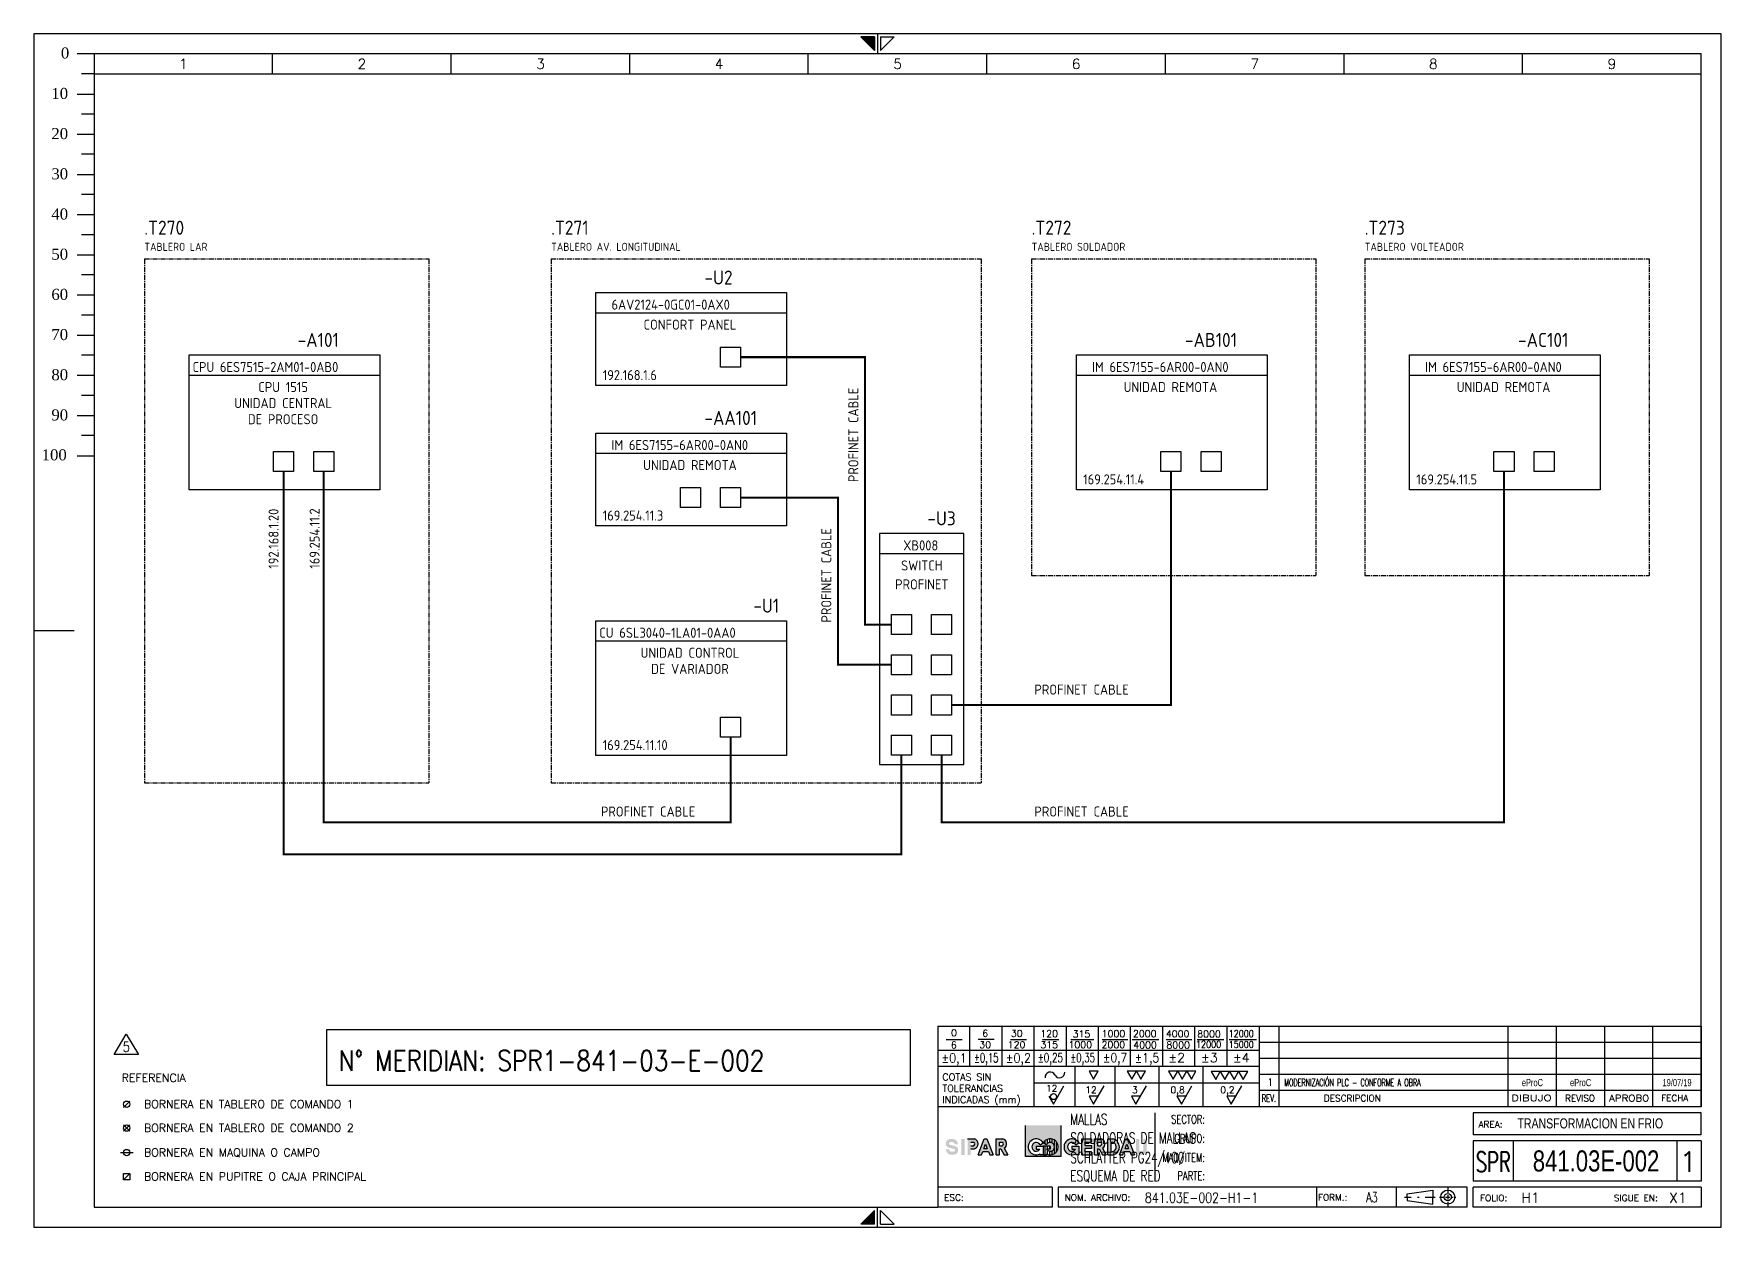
# Model space of a CAD drawing. Header units: millimetres. Extents: x 0 to 420, y 0 to 297.
import ezdxf
from ezdxf.enums import TextEntityAlignment as Align

# ---------------------------------------------------------------- set-up
doc = ezdxf.new("R2010")
doc.units = ezdxf.units.MM
doc.linetypes.add('CENTER', pattern=[2, 1.25, -0.25, 0.25, -0.25])
doc.linetypes.add('HIDDEN', pattern=[4.5, 3, -1.5])
for name, color, linetype in [('COMPONENTES', 4, 'Continuous'), ('Dib', 7, 'Continuous'), ('LINE-CONEX', 3, 'Continuous'), ('MARGENES', 6, 'Continuous'), ('REC', 6, 'Continuous'), ('RECUADRO', 5, 'HIDDEN'), ('TEX', 150, 'Continuous'), ('TEXTO', 7, 'Continuous'), ('Textos', 150, 'Continuous'), ('TITULO', 6, 'Continuous')]:
    doc.layers.add(name, color=color, linetype=linetype)
doc.styles.add('ARIAL', font='arial.ttf', dxfattribs={"height": 2})
doc.styles.add('DUTCH801', font='dutcheb.ttf', dxfattribs={"width": 1.75, "height": 2.75})
doc.styles.add('ISO', font='ISO')
doc.styles.add('LCOTAS', font='ROMANS')
doc.styles.add('LETRA2', font='swissk.ttf', dxfattribs={"height": 2})
doc.styles.add('LETRA25', font='romans', dxfattribs={"height": 2.5})
doc.styles.add('LETRA4', font='ROMANS', dxfattribs={"height": 4})
doc.styles.add('LETRA5', font='ROMANS', dxfattribs={"height": 5})
doc.styles.add('ROMANS', font='romans.shx', dxfattribs={"width": 0.85})
doc.styles.get("Standard").update_dxf_attribs({"font": 'arial.ttf'})
doc.styles.add('TEXTOS', font='SIMPLEX.shx', dxfattribs={"width": 0.8, "height": 0.2})

# ---------------------------------------------------------------- blocks, each defined once
blk = doc.blocks.new('A3')
at = {"layer": 'TEX'}
h = blk.add_hatch(color=256, dxfattribs=at)
h.paths.add_polyline_path([(255.67, 25.35), (246.84, 25.35), (246.84, 17.57), (255.67, 17.57)])
h.paths.add_polyline_path([(252.04, 18.24), (252.04, 18.01), (251.24, 18.01), (250.44, 18.01), (250.44, 18.24, -2.348205), (251.24, 21, -2.348205)], flags=16)
h.paths.add_polyline_path([(252.08, 19.4), (252.97, 19.4), (252.97, 20.2), (251.24, 20.2), (249.52, 20.2), (249.52, 19.4), (250.41, 19.4, -3.501885), (250.45, 20.54), (251.24, 21), (252.04, 20.54, -3.501885)], flags=0)
h = blk.add_hatch(color=256, dxfattribs=at)
h.paths.add_polyline_path([(228.13, 21.15), (228.25, 21.17), (228.36, 21.18), (228.49, 21.19), (228.63, 21.18), (228.75, 21.17), (228.86, 21.14), (228.97, 21.08), (229.08, 21), (229.15, 20.89), (229.18, 20.81), (229.2, 20.7), (229.21, 20.6), (230.01, 20.6), (230, 20.66), (230, 20.7), (229.99, 20.75), (229.99, 20.8), (229.98, 20.84), (229.98, 20.88), (229.97, 20.92), (229.96, 20.96), (229.95, 21), (229.94, 21.04), (229.93, 21.08), (229.91, 21.12), (229.9, 21.17), (229.88, 21.21), (229.86, 21.25), (229.83, 21.29), (229.81, 21.34), (229.78, 21.38), (229.75, 21.43), (229.71, 21.47), (229.68, 21.51), (229.64, 21.55), (229.6, 21.59), (229.56, 21.63), (229.52, 21.66), (229.47, 21.7), (229.43, 21.73), (229.38, 21.76), (229.34, 21.79), (229.29, 21.81), (229.25, 21.83), (229.21, 21.85), (229.16, 21.87), (229.12, 21.89), (229.08, 21.9), (229.03, 21.92), (228.99, 21.93), (228.95, 21.94), (228.91, 21.95), (228.87, 21.95), (228.83, 21.96), (228.78, 21.97), (228.74, 21.97), (228.7, 21.97), (228.66, 21.98), (228.62, 21.98), (228.58, 21.98), (228.54, 21.98), (228.5, 21.98), (228.46, 21.98), (228.42, 21.98), (228.38, 21.98), (228.34, 21.98), (228.3, 21.98), (228.25, 21.97), (228.21, 21.97), (228.16, 21.97), (228.11, 21.96), (228.06, 21.95), (228.01, 21.94), (227.95, 21.93), (227.9, 21.92), (227.84, 21.9), (227.78, 21.88), (227.72, 21.86), (227.66, 21.83), (227.6, 21.8), (227.54, 21.77), (227.48, 21.73), (227.42, 21.69), (227.37, 21.65), (227.32, 21.6), (227.27, 21.55), (227.23, 21.5), (227.19, 21.44), (227.15, 21.38), (227.12, 21.31), (227.1, 21.25), (227.07, 21.18), (227.05, 21.12), (227.03, 21.05), (227.02, 20.98), (227.01, 20.92), (227, 20.85), (227, 20.79), (227, 20.72), (227, 20.66), (227.01, 20.6), (227.02, 20.54), (227.04, 20.49), (227.05, 20.44), (227.08, 20.39), (227.1, 20.34), (227.13, 20.29), (227.16, 20.24), (227.19, 20.2), (227.23, 20.16), (227.26, 20.11), (227.3, 20.07), (227.34, 20.04), (227.38, 20), (227.39, 19.99), (227.54, 19.91), (227.8, 19.79), (228.09, 19.7), (228.41, 19.62), (228.72, 19.54), (228.99, 19.49), (229.14, 19.43), (229.29, 19.29), (229.28, 19.1), (229.2, 18.94), (229.03, 18.86), (228.78, 18.82), (228.55, 18.81), (228.34, 18.82), (228.19, 18.86), (228.04, 18.96), (227.92, 19.1), (227.89, 19.21), (227.87, 19.4), (227.07, 19.4), (227.07, 19.34), (227.08, 19.3), (227.08, 19.25), (227.09, 19.2), (227.09, 19.16), (227.1, 19.12), (227.11, 19.08), (227.12, 19.04), (227.13, 19), (227.14, 18.96), (227.15, 18.92), (227.16, 18.88), (227.18, 18.83), (227.2, 18.79), (227.22, 18.75), (227.24, 18.71), (227.27, 18.66), (227.3, 18.62), (227.33, 18.57), (227.36, 18.53), (227.4, 18.49), (227.44, 18.45), (227.48, 18.41), (227.52, 18.37), (227.56, 18.34), (227.6, 18.3), (227.65, 18.27), (227.69, 18.24), (227.74, 18.21), (227.78, 18.19), (227.83, 18.17), (227.87, 18.15), (227.91, 18.13), (227.96, 18.11), (228, 18.1), (228.04, 18.08), (228.08, 18.07), (228.13, 18.06), (228.17, 18.05), (228.21, 18.05), (228.25, 18.04), (228.29, 18.03), (228.33, 18.03), (228.37, 18.03), (228.41, 18.02), (228.45, 18.02), (228.49, 18.02), (228.53, 18.02), (228.57, 18.02), (228.61, 18.02), (228.65, 18.02), (228.7, 18.02), (228.74, 18.02), (228.78, 18.02), (228.82, 18.03), (228.87, 18.03), (228.92, 18.03), (228.97, 18.04), (229.02, 18.05), (229.07, 18.06), (229.12, 18.07), (229.18, 18.08), (229.24, 18.1), (229.29, 18.12), (229.35, 18.14), (229.42, 18.17), (229.48, 18.2), (229.54, 18.23), (229.59, 18.27), (229.65, 18.31), (229.71, 18.35), (229.76, 18.4), (229.8, 18.45), (229.85, 18.5), (229.89, 18.56), (229.92, 18.62), (229.95, 18.69), (229.98, 18.75), (230, 18.82), (230.03, 18.88), (230.04, 18.95), (230.06, 19.02), (230.07, 19.08), (230.07, 19.15), (230.08, 19.21), (230.08, 19.28), (230.07, 19.34), (230.07, 19.4), (230.05, 19.46), (230.04, 19.51), (230.02, 19.56), (230, 19.61), (229.97, 19.66), (229.95, 19.71), (229.92, 19.76), (229.88, 19.8), (229.85, 19.84), (229.81, 19.89), (229.77, 19.93), (229.73, 19.96), (229.69, 20), (229.68, 20.01), (229.64, 20.03), (229.58, 20.06), (229.53, 20.09), (229.48, 20.11), (229.43, 20.14), (229.38, 20.16), (229.34, 20.18), (229.29, 20.19), (229.25, 20.21), (229.21, 20.23), (229.17, 20.24), (229.13, 20.25), (229.09, 20.27), (229.05, 20.28), (229.02, 20.29), (228.98, 20.3), (228.94, 20.31), (228.9, 20.32), (228.86, 20.33), (228.82, 20.34), (228.79, 20.35), (228.69, 20.37), (228.62, 20.39), (228.55, 20.41), (228.51, 20.42), (228.47, 20.43), (228.44, 20.44), (228.4, 20.45), (228.36, 20.46), (228.33, 20.46), (228.29, 20.47), (228.26, 20.48), (228.18, 20.5), (228.09, 20.52), (227.98, 20.56), (227.87, 20.62), (227.79, 20.71), (227.79, 20.83), (227.82, 20.96), (227.89, 21.06), (228, 21.12)])
h.paths.add_polyline_path([(230.87, 18.01), (231.67, 18.01), (231.67, 21.99), (230.87, 21.99)])
h.paths.add_polyline_path([(232.42, 18.01), (233.22, 18.01), (233.22, 19.5), (234.14, 19.5, 0.708852), (234.14, 21.99), (232.42, 21.99)])
h.paths.add_polyline_path([(233.22, 20.3), (233.22, 21.2), (233.97, 21.2, -0.566556), (233.97, 20.3)], flags=16)
h.paths.add_polyline_path([(236.19, 18.83), (237.62, 18.83), (237.94, 18.01), (238.8, 18.01), (237.24, 21.99), (236.52, 21.99), (235.03, 18.01), (235.88, 18.01)])
h.paths.add_polyline_path([(236.49, 19.63), (236.89, 20.7), (237.31, 19.63)], flags=16)
h.paths.add_polyline_path([(240.35, 19.5), (240.71, 19.5), (241.52, 18.01), (242.43, 18.01), (241.52, 19.67, 0.672291), (241.2, 21.99), (239.55, 21.99), (239.55, 18.01), (240.35, 18.01)])
h.paths.add_polyline_path([(240.35, 20.3), (240.35, 21.2), (241.15, 21.2, -0.508421), (241.1, 20.3)], flags=16)
h = blk.add_hatch(dxfattribs=at)
h.set_pattern_fill('ANSI31', color=256, scale=0.179464, angle=45, style=0)
h.set_pattern_definition([(90, (130.9459, 1.37434), (-0.5697977, 1e-16), [])])
h.paths.add_polyline_path([(251.24, 21), (252.04, 20.54, -3.501885), (252.08, 19.4), (252.97, 19.4), (252.97, 20.2), (251.24, 20.2), (251.24, 18.01), (252.04, 18.01), (252.04, 18.24, 2.348205)])
h = blk.add_hatch(color=256, dxfattribs=at)
h.paths.add_polyline_path([(259.33, 18.24), (259.33, 18.01), (260.13, 18.01), (260.13, 20.2), (258.4, 20.2), (258.4, 19.4), (259.29, 19.4, -3.501885), (259.33, 20.54), (260.13, 21, 2.348205)])
h.paths.add_polyline_path([(263.26, 21.99), (260.87, 21.99), (260.87, 18.01), (263.26, 18.01), (263.26, 18.8), (261.66, 18.8), (261.66, 19.56), (263.26, 19.56), (263.26, 20.36), (261.66, 20.36), (261.66, 21.2), (263.26, 21.2)])
h.paths.add_polyline_path([(265.68, 21.99), (264.02, 21.99), (264.02, 18.01), (264.82, 18.01), (264.82, 19.5), (265.18, 19.5), (265.99, 18.01), (266.9, 18.01), (266, 19.67, 0.672291)])
h.paths.add_polyline_path([(264.82, 21.2), (265.63, 21.2, -0.508421), (265.58, 20.3), (264.82, 20.3)], flags=16)
h.paths.add_polyline_path([(268.57, 21.99), (267.33, 21.99), (267.33, 18.01), (268.59, 18.01, 0.825148)])
h.paths.add_polyline_path([(268.12, 21.2), (268.49, 21.2, -0.780464), (268.5, 18.8), (268.12, 18.8)], flags=16)
h.paths.add_polyline_path([(272.41, 21.97), (271.69, 21.99), (270.19, 18.01), (271.04, 18.01), (271.35, 18.83), (272.79, 18.83), (273.11, 18.01), (273.97, 18.01)])
h.paths.add_polyline_path([(272.05, 20.7), (272.47, 19.63), (271.65, 19.63)], flags=16)
h.paths.add_polyline_path([(275.15, 21.99), (274.35, 21.99), (274.35, 19.12, 0.841466), (277, 19.12), (277, 21.99), (276.2, 21.99), (276.2, 19.2, -0.760831), (275.15, 19.2)])
at = {"layer": 'MARGENES', "color": 4}
for p, q in [((420, 297), (0, 297)), ((0, 297), (0, 0)), ((209.23, 296.25), (205.83, 296.25)), ((209.23, 292.85), (205.83, 296.25)), ((209.23, 296.25), (209.23, 292.85)), ((210, 297), (210, 292)), ((210.77, 292.85), (214.17, 296.25)), ((210.77, 296.25), (214.17, 296.25)), ((210.77, 296.25), (210.77, 292.85)), ((420, 0), (420, 297)), ((0, 148.5), (10.02, 148.5)), ((210, 0), (210, 5)), ((0, 0), (420, 0)), ((209.23, 4.15), (205.83, 0.75)), ((209.23, 0.75), (205.83, 0.75)), ((209.23, 0.75), (209.23, 4.15)), ((210.77, 4.15), (214.17, 0.75)), ((210.77, 0.75), (210.77, 4.15)), ((210.77, 0.75), (214.17, 0.75))]:
    blk.add_line(p, q, dxfattribs=at)
at = {"layer": 'MARGENES'}
for p, q in [((415, 292), (15, 292)), ((15, 292), (15, 5)), ((415, 30), (415, 292)), ((415, 50), (415, 30)), ((415, 23), (415, 28.5)), ((415, 21.5), (415, 11.5)), ((415, 10), (415, 5)), ((15, 5), (225, 5)), ((253.5, 5), (225, 5)), ((356.78, 5), (255, 5)), ((415, 5), (358.28, 5))]:
    blk.add_line(p, q, dxfattribs=at)
at = {"layer": 'MARGENES', "color": 1}
for p, q in [((59.44, 287), (59.44, 292)), ((103.89, 287), (103.89, 292)), ((148.33, 287), (148.33, 292)), ((192.78, 287), (192.78, 292)), ((237.22, 287), (237.22, 292)), ((281.67, 287), (281.67, 292)), ((326.11, 287), (326.11, 292)), ((370.56, 287), (370.56, 292)), ((15, 287), (415, 287)), ((227.1, 46.76), (231.1, 46.76)), ((233, 40), (233, 50)), ((235.06, 46.82), (239.06, 46.82)), ((241, 40), (241, 50)), ((243.1, 46.76), (247.1, 46.76)), ((249, 30), (249, 50)), ((251.1, 46.76), (255.1, 46.76)), ((257, 40), (257, 50)), ((258.14, 46.76), (263.81, 46.76)), ((265, 40), (265, 50)), ((265.88, 46.76), (272.28, 46.76)), ((273, 40), (273, 50)), ((273.41, 46.76), (280, 46.76)), ((281, 40), (281, 50)), ((281.87, 46.76), (288.24, 46.76)), ((289, 40), (289, 50)), ((289.57, 46.76), (296.2, 46.76)), ((297, 40), (297, 50)), ((297.52, 46.76), (304.29, 46.76)), ((310, 30), (310, 50)), ((367, 30), (367, 50)), ((379, 30), (379, 50)), ((391, 30), (391, 50)), ((403, 30), (403, 50)), ((305, 44), (225, 44)), ((415, 46), (305, 46)), ((415, 42), (305, 42)), ((259.09, 40), (259.09, 30)), ((269.09, 40), (269.09, 30)), ((280.02, 40), (280.02, 30)), ((290.95, 40), (290.95, 30)), ((415, 38), (305, 38)), ((305, 35.88), (249, 35.88)), ((253.8, 30.65), (256.41, 35.15)), ((263.8, 30.65), (266.41, 35.15)), ((274.32, 30.65), (276.92, 35.15)), ((285.67, 30.65), (288.27, 35.15)), ((298.06, 30.65), (300.66, 35.15)), ((415, 34), (305, 34)), ((252.67, 32.62), (253.8, 30.65)), ((262.67, 32.62), (263.8, 30.65)), ((264.94, 32.62), (262.67, 32.62)), ((273.19, 32.62), (274.32, 30.65)), ((275.46, 32.62), (273.19, 32.62)), ((284.53, 32.62), (285.67, 30.65)), ((286.81, 32.62), (284.53, 32.62)), ((296.92, 32.62), (298.06, 30.65)), ((299.2, 32.62), (296.92, 32.62)), ((351.94, 9.77), (351.94, 8.55)), ((341.17, 7.49), (342.83, 7.49)), ((344.43, 7.49), (344.79, 7.49)), ((346.34, 7.49), (348.79, 7.49)), ((349.91, 7.49), (350.08, 7.49)), ((349.99, 7.49), (350.86, 7.49)), ((351.35, 7.49), (352.48, 7.49)), ((351.94, 8.39), (351.94, 8.23)), ((351.94, 8.02), (351.94, 6.94)), ((351.94, 6.7), (351.94, 6.45)), ((351.94, 6.26), (351.94, 5.18)), ((353.02, 7.49), (353.16, 7.49)), ((353.42, 7.49), (353.96, 7.49))]:
    blk.add_line(p, q, dxfattribs=at)
at = {"layer": 'MARGENES', "color": 7}
for p, q in [((225, 50), (415, 50)), ((305, 50), (305, 30)), ((305, 40), (225, 40)), ((415, 30), (225, 30)), ((279, 28.5), (279, 11.5)), ((415, 28.5), (358.28, 28.5)), ((358.28, 28.5), (358.28, 23)), ((415, 23), (358.28, 23)), ((415, 21.5), (358.28, 21.5)), ((358.28, 21.5), (358.28, 11.5)), ((368.28, 11.5), (368.28, 21.5)), ((409, 11.5), (409, 21.5)), ((253.5, 10), (225, 10)), ((253.5, 10), (253.5, 5)), ((356.78, 10), (255, 10)), ((255, 10), (255, 5)), ((319.3, 10), (319.3, 5)), ((339.1, 10), (339.1, 5)), ((356.78, 5), (356.78, 10)), ((415, 11.5), (358.28, 11.5)), ((415, 10), (358.28, 10)), ((358.28, 5), (358.28, 10))]:
    blk.add_line(p, q, dxfattribs=at)
at = {"layer": 'MARGENES', "color": 1}
for points in [[(262.67, 38.81), (263.8, 36.84), (264.94, 38.81)], [(272.17, 38.81), (273.3, 36.84), (274.44, 38.81)], [(274.44, 38.81), (275.58, 36.84), (276.72, 38.81)], [(282.43, 38.82), (283.57, 36.85), (284.71, 38.82)], [(284.71, 38.82), (285.84, 36.85), (286.98, 38.82)], [(286.98, 38.82), (288.12, 36.85), (289.26, 38.82)], [(293.04, 38.76), (294.18, 36.79), (295.32, 38.76)], [(295.32, 38.76), (296.45, 36.79), (297.59, 38.76)], [(297.59, 38.76), (298.73, 36.79), (299.87, 38.76)], [(299.87, 38.76), (301, 36.79), (302.14, 38.76)]]:
    blk.add_lwpolyline(points, close=True, dxfattribs=at)
blk.add_circle((253.82, 32.5), 0.742, dxfattribs=at)
for centre, start, end in [((253.01, 37.3), 25.3098, 184.5991), ((255.32, 38.52), 210.3269, 2.285)]:
    blk.add_arc(centre, 1.31, start, end, dxfattribs=at)
at = {"layer": 'MARGENES', "color": 4}
for points in [[(209.23, 296.25), (209.23, 292.85), (205.83, 296.25)], [(209.23, 0.75), (209.23, 4.15), (205.83, 0.75)]]:
    blk.add_solid(points, dxfattribs=at)
at = {"layer": 'REC', "color": 1}
for p, q in [((15, 292), (10.8, 292)), ((15, 287), (11.9, 287)), ((10.8, 282), (15, 282)), ((15, 277), (11.9, 277)), ((10.8, 272), (15, 272)), ((15, 267), (11.9, 267)), ((10.8, 262), (15, 262)), ((15, 257), (11.9, 257)), ((10.8, 252), (15, 252)), ((15, 247), (11.9, 247)), ((10.8, 242), (15, 242)), ((15, 237), (11.9, 237)), ((10.8, 232), (15, 232)), ((15, 227), (11.9, 227)), ((10.8, 222), (15, 222)), ((15, 217), (11.9, 217)), ((10.8, 212), (15, 212)), ((15, 207), (11.9, 207)), ((10.8, 202), (15, 202)), ((15, 197), (11.9, 197)), ((10.8, 192), (15, 192))]:
    blk.add_line(p, q, dxfattribs=at)
at = {"layer": 'REC'}
blk.add_line((225, 50), (225, 5), dxfattribs=at)
at = {"layer": 'TEX'}
for p, q in [((246.84, 17.57), (246.84, 25.35)), ((255.67, 25.35), (255.67, 17.57)), ((232.42, 21.99), (234.14, 21.99)), ((233.22, 21.2), (233.97, 21.2)), ((235.03, 18.01), (236.52, 21.99)), ((236.52, 21.99), (237.24, 21.99)), ((237.24, 21.99), (238.8, 18.01)), ((239.55, 18.01), (239.55, 21.99)), ((239.55, 21.99), (241.2, 21.99)), ((240.35, 20.3), (240.35, 21.2)), ((240.35, 21.2), (241.15, 21.2)), ((260.87, 18.01), (260.87, 21.99)), ((260.87, 21.99), (263.26, 21.99)), ((261.66, 20.36), (261.66, 21.2)), ((261.66, 21.2), (263.26, 21.2)), ((263.26, 21.99), (263.26, 21.2)), ((264.02, 18.01), (264.02, 21.99)), ((264.02, 21.99), (265.68, 21.99)), ((264.82, 20.3), (264.82, 21.2)), ((264.82, 21.2), (265.63, 21.2)), ((267.33, 18.01), (267.33, 21.99)), ((267.33, 21.99), (268.57, 21.99)), ((268.12, 18.8), (268.12, 21.2)), ((268.12, 21.2), (268.49, 21.2)), ((270.19, 18.01), (271.69, 21.99)), ((271.69, 21.99), (272.41, 21.97)), ((272.41, 21.97), (273.97, 18.01)), ((233.22, 20.3), (233.97, 20.3)), ((233.22, 19.5), (234.14, 19.5)), ((235.03, 18.01), (235.88, 18.01)), ((235.88, 18.01), (236.19, 18.83)), ((236.19, 18.83), (237.62, 18.83)), ((236.49, 19.63), (236.89, 20.7)), ((236.49, 19.63), (237.31, 19.63)), ((236.89, 20.7), (237.31, 19.63)), ((237.62, 18.83), (237.94, 18.01)), ((237.94, 18.01), (238.8, 18.01)), ((239.55, 18.01), (240.35, 18.01)), ((240.35, 20.3), (241.1, 20.3)), ((240.35, 18.01), (240.35, 19.5)), ((240.35, 19.5), (240.71, 19.5)), ((240.71, 19.5), (241.52, 18.01)), ((241.52, 19.67), (242.43, 18.01)), ((241.52, 18.01), (242.43, 18.01)), ((255.67, 17.57), (246.84, 17.57)), ((249.52, 20.2), (249.52, 19.4)), ((249.52, 20.2), (251.24, 20.2)), ((249.52, 19.4), (250.41, 19.4)), ((250.44, 18.24), (250.44, 18.01)), ((251.24, 18.01), (250.44, 18.01)), ((250.45, 20.54), (251.24, 21)), ((252.04, 20.54), (251.24, 21)), ((252.97, 20.2), (251.24, 20.2)), ((251.24, 20.2), (251.24, 18.01)), ((251.24, 20.2), (251.24, 18.01)), ((251.24, 18.01), (252.04, 18.01)), ((252.04, 18.24), (252.04, 18.01)), ((252.97, 19.4), (252.08, 19.4)), ((252.97, 20.2), (252.97, 19.4)), ((258.4, 20.2), (260.13, 20.2)), ((258.4, 20.2), (258.4, 19.4)), ((258.4, 19.4), (259.29, 19.4)), ((259.33, 20.54), (260.13, 21)), ((259.33, 18.24), (259.33, 18.01)), ((260.13, 18.01), (259.33, 18.01)), ((260.13, 20.2), (260.13, 18.01)), ((260.87, 18.01), (263.26, 18.01)), ((261.66, 20.36), (263.26, 20.36)), ((261.66, 18.8), (261.66, 19.56)), ((263.26, 19.56), (261.66, 19.56)), ((263.26, 18.8), (261.66, 18.8)), ((263.26, 20.36), (263.26, 19.56)), ((263.26, 18.01), (263.26, 18.8)), ((264.02, 18.01), (264.82, 18.01)), ((264.82, 20.3), (265.58, 20.3)), ((264.82, 18.01), (264.82, 19.5)), ((264.82, 19.5), (265.18, 19.5)), ((265.18, 19.5), (265.99, 18.01)), ((265.99, 18.01), (266.9, 18.01)), ((266, 19.67), (266.9, 18.01)), ((267.33, 18.01), (268.59, 18.01)), ((268.12, 18.8), (268.5, 18.8)), ((270.19, 18.01), (271.04, 18.01)), ((271.04, 18.01), (271.35, 18.83)), ((271.35, 18.83), (272.79, 18.83)), ((271.65, 19.63), (272.05, 20.7)), ((271.65, 19.63), (272.47, 19.63)), ((272.05, 20.7), (272.47, 19.63)), ((272.79, 18.83), (273.11, 18.01)), ((273.11, 18.01), (273.97, 18.01))]:
    blk.add_line(p, q, dxfattribs=at)
for centre, radius, start, end in [((233.7, 20.75), 0.524, 300.9321, 59.0679), ((233.7, 20.75), 1.32, 289.338, 70.662), ((240.8, 20.77), 0.558, 302.7945, 50.5935), ((240.89, 20.77), 1.27, 300.0461, 75.6964), ((249.52, 20), 1.99, 30, 297.7317), ((249.52, 20), 1.08, 30, 326.251), ((252.97, 20), 1.99, 242.2683, 150), ((252.97, 20), 1.08, 213.749, 150), ((258.4, 20), 1.99, 30, 297.7317), ((258.4, 20), 1.08, 30, 326.251), ((265.27, 20.77), 0.558, 302.7945, 50.5935), ((265.36, 20.77), 1.27, 300.0461, 75.6964), ((268.2, 20), 1.23, 284.4183, 76.3013), ((268.2, 20), 2.03, 281.2242, 79.3349)]:
    blk.add_arc(centre, radius, start, end, dxfattribs=at)
at = {"layer": 'Textos'}
for p, q in [((341.85, 8.34), (348.22, 9.24)), ((348.22, 9.24), (348.22, 7.49)), ((341.85, 7.49), (341.85, 8.34)), ((341.85, 7.49), (341.85, 6.63)), ((341.85, 6.63), (348.22, 5.73)), ((348.22, 5.73), (348.22, 7.49))]:
    blk.add_line(p, q, dxfattribs=at)
for radius in [1.75, 0.877]:
    blk.add_circle((351.94, 7.49), radius, dxfattribs=at)
at = {"layer": 'MARGENES', "color": 1, "style": 'LCOTAS'}
for s, height, p in [('0', 1.71, (228.3, 47.52)), ('6', 1.71, (228.26, 44.52)), ('30', 1.71, (235.33, 44.55)), ('6', 1.71, (236.08, 47.38)), ('120', 1.71, (242.42, 44.55)), ('30', 1.71, (243.21, 47.37)), ('315', 1.71, (250.53, 44.55)), ('120', 1.71, (250.53, 47.32)), ('1000', 1.71, (257.54, 44.57)), ('315', 1.71, (258.57, 47.26)), ('2000', 1.71, (265.77, 44.58)), ('1000', 1.71, (265.8, 47.3)), ('2000', 1.71, (273.58, 47.32)), ('4000', 1.71, (273.66, 44.5)), ('4000', 1.71, (281.77, 47.28)), ('8000', 1.71, (281.9, 44.51)), ('8000', 1.71, (289.58, 47.26)), ('%%P2', 2.3, (282.4, 41.04)), ('%%P3', 2.3, (290.53, 41.04)), ('%%P4', 2.3, (298.48, 41.04)), ('COTAS SIN', 1.743, (226.15, 36.55)), ('TOLERANCIAS', 1.743, (226.15, 33.72)), ('12', 1.656, (251.94, 33.74)), ('12', 1.656, (261.7, 33.33)), ('3', 1.66, (273.35, 33.33)), ('0,8', 1.656, (282.92, 33.33)), ('0,2', 1.656, (295.31, 33.33)), ('INDICADAS (mm)', 1.743, (226.15, 30.9))]:
    blk.add_text(s, height=height, dxfattribs=at).set_placement(p)
for s, height, width, p, p2 in [('12000', 1.71, 0.797835, (289.25, 44.67), (295.55, 44.67)), ('12000', 1.71, 0.790089, (297.4, 47.32), (303.64, 47.32)), ('15000', 1.71, 0.790089, (297.4, 44.63), (303.64, 44.63)), ('%%P0,1', 2.3, 0.865454, (225.88, 40.96), (232.23, 40.96)), ('%%P0,15', 2.3, 0.598358, (234.03, 41.03), (240.12, 41.03)), ('%%P0,2', 2.3, 0.787915, (241.91, 40.96), (248.21, 40.96)), ('%%P0,25', 2.3, 0.617458, (249.89, 41.06), (256.18, 41.06)), ('%%P0,35', 2.3, 0.603736, (257.99, 41.06), (264.14, 41.06)), ('%%P0,7', 2.3, 0.760403, (266.1, 41.06), (272.18, 41.06)), ('%%P1,5', 2.3, 0.762292, (274.03, 41.03), (280.12, 41.03))]:
    blk.add_text(s, height=height, dxfattribs=dict(at, width=width)).set_placement(p, p2, align=Align.FIT)
at = {"layer": 'REC', "color": 1, "style": 'DUTCH801'}
for s, p in [('0', (6.76, 290.84)), ('10', (4.39, 280.77)), ('20', (4.39, 270.77)), ('30', (4.39, 260.77)), ('40', (4.39, 250.77)), ('50', (4.39, 240.77)), ('60', (4.39, 230.77)), ('70', (4.39, 220.77)), ('80', (4.39, 210.77)), ('90', (4.39, 200.77)), ('100', (1.98, 190.84))]:
    blk.add_text(s, height=2.75, dxfattribs=at).set_placement(p)
at = {"layer": 'TEX', "style": 'LCOTAS'}
for s, p in [('1', (37.22, 289.5)), ('2', (81.67, 289.5)), ('3', (126.11, 289.5)), ('4', (170.56, 289.5)), ('5', (215, 289.5)), ('6', (259.44, 289.5)), ('7', (303.89, 289.5)), ('8', (348.33, 289.5)), ('9', (392.78, 289.5))]:
    blk.add_text(s, height=2.5, dxfattribs=at).set_placement(p, align=Align.MIDDLE_CENTER)
at = {"layer": 'TEX', "width": 0.6456}
for tag, p in [('DIBUJO', (373, 48)), ('REVISO', (385, 48)), ('APROBO', (397, 48)), ('FECHA', (409, 48)), ('DIBUJO', (373, 44)), ('REVISO', (385, 44)), ('APROBO', (397, 44)), ('FECHA', (409, 44)), ('DIBUJO', (373, 40)), ('REVISO', (385, 40)), ('APROBO', (397, 40)), ('FECHA', (409, 40)), ('DIBUJO', (373, 36)), ('REVISO', (385, 36)), ('APROBO', (397, 36)), ('FECHA', (409, 36))]:
    blk.add_attdef(tag, text='', height=1.8, dxfattribs=at).set_placement(p, align=Align.MIDDLE_CENTER)
at = {"layer": 'Textos', "style": 'LCOTAS'}
for s, height, width, p, p2 in [('REV.', 1.8, 0.645643, (305.64, 31.2), (309.18, 31.2)), ('DIBUJO', 1.6, 1.231263, (367.73, 31.37), (377.77, 31.37)), ('APROBO', 1.6, 1.075207, (392.08, 31.33), (402.07, 31.33))]:
    blk.add_text(s, height=height, dxfattribs=dict(at, width=width)).set_placement(p, p2, align=Align.FIT)
for s, height, p in [('DESCRIPCION', 1.62, (321.1, 31.3)), ('REVISO', 1.6, (381.15, 31.32)), ('FECHA', 1.6, (405.07, 31.37)), ('AREA:', 1.627, (359.58, 24.81)), ('ESC:', 1.627, (226.58, 6.56)), ('NOM. ARCHIVO:', 1.6271, (256.58, 6.56)), ('FORM.:', 1.627, (319.62, 6.62)), ('FOLIO:', 1.627, (359.97, 6.47)), ('SIGUE EN:', 1.627, (393.27, 6.47))]:
    blk.add_text(s, height=height, dxfattribs=at).set_placement(p)
at = {"layer": 'Textos', "style": 'LCOTAS', "width": 0.7}
for s, p in [('SECTOR:', (291.49, 25.76)), ('GRUPO:', (291.49, 21.03)), ('MAQ/ITEM:', (291.49, 16.26)), ('PARTE:', (291.49, 11.74))]:
    blk.add_text(s, height=2.169, dxfattribs=at).set_placement(p, align=Align.RIGHT)
at = {"layer": 'Textos', "style": 'LCOTAS', "width": 0.645643}
for p in [(307.74, 48.1), (307.74, 44.1), (307.74, 40.1), (307.74, 36.1)]:
    blk.add_attdef('REV', text='', height=1.8, dxfattribs=at).set_placement(p, align=Align.MIDDLE)
at = {"layer": 'Textos'}
for tag, p, height, style, width in [('TEXTO_DE_REVISION', (311.23, 47.1), 1.8, 'LCOTAS', 0.645643), ('TEXTO_DE_REVISION', (311.23, 43.1), 1.8, 'LCOTAS', 0.645643), ('TEXTO_DE_REVISION', (311.23, 39.1), 1.8, 'LCOTAS', 0.645643), ('TEXTO_DE_REVISION', (311.23, 35.1), 1.8, 'LCOTAS', 0.645643), ('ARCHIVO', (276.56, 6.1), 2.5, 'LETRA25', 0.8)]:
    blk.add_attdef(tag, p, '', height=height, dxfattribs=dict(at, style=style, width=width))
for tag, style, width, p in [('AREA', 'ARIAL', 0.75, (387.41, 25.84)), ('A', 'LETRA25', 0.7, (333.06, 7.45))]:
    blk.add_attdef(tag, text='', height=2.5, dxfattribs=dict(at, style=style, width=width)).set_placement(p, align=Align.MIDDLE_CENTER)
at = {"layer": 'Textos', "style": 'LETRA25'}
for tag, p in [('ESC', (232.65, 6.1)), ('FOLIO', (370.29, 6.1)), ('SIGUE EN', (407.08, 6.1))]:
    blk.add_attdef(tag, p, '', height=2.5, dxfattribs=at)
at = {"layer": 'TITULO', "color": 150, "style": 'LETRA4', "width": 0.7}
for tag, p in [('SECTOR', (292.49, 25.49)), ('GRUPO', (292.49, 20.87)), ('MAQ/ITEM', (292.49, 15.96)), ('PARTE', (292.49, 11.44))]:
    blk.add_attdef(tag, p, '', height=2.5, dxfattribs=at)
at = {"layer": 'TITULO', "style": 'LETRA5', "width": 0.65}
blk.add_attdef('COD', text='', height=5, dxfattribs=at).set_placement((363.24, 16.25), align=Align.MIDDLE)
at = {"layer": 'TITULO', "color": 6, "style": 'LETRA2', "width": 0.75}
blk.add_attdef('NUMERO', text='', height=5.25, dxfattribs=at).set_placement((388.84, 16.5), align=Align.MIDDLE_CENTER)
at = {"layer": 'TITULO', "style": 'LETRA5'}
blk.add_attdef('REV', text='', height=5, dxfattribs=at).set_placement((411.77, 16.3), align=Align.MIDDLE)

msp = doc.modelspace()

# ---------------------------------------------------------------- linework, layer by layer
at = {"color": 0}
for p, q in [((210.49, 172.66), (210.49, 115.19)), ((231.49, 172.66), (210.49, 172.66)), ((231.49, 115.19), (231.49, 172.66)), ((210.49, 115.19), (231.49, 115.19))]:
    msp.add_line(p, q, dxfattribs=at)
at = {"color": 2}
for points in [[(170.93, 219.02), (175.93, 219.02), (175.93, 214.02), (170.93, 214.02), (170.93, 219.02)], [(59.68, 193.07), (64.68, 193.07), (64.68, 188.07), (59.68, 188.07), (59.68, 193.07)], [(69.68, 193.07), (74.68, 193.07), (74.68, 188.07), (69.68, 188.07), (69.68, 193.07)], [(280.52, 193.07), (285.52, 193.07), (285.52, 188.07), (280.52, 188.07), (280.52, 193.07)], [(290.52, 193.07), (295.52, 193.07), (295.52, 188.07), (290.52, 188.07), (290.52, 193.07)], [(363.43, 193.07), (368.43, 193.07), (368.43, 188.07), (363.43, 188.07), (363.43, 193.07)], [(373.43, 193.07), (378.43, 193.07), (378.43, 188.07), (373.43, 188.07), (373.43, 193.07)], [(160.93, 184.08), (165.93, 184.08), (165.93, 179.08), (160.93, 179.08), (160.93, 184.08)], [(170.93, 184.08), (175.93, 184.08), (175.93, 179.08), (170.93, 179.08), (170.93, 184.08)], [(213.45, 152.47), (218.45, 152.47), (218.45, 147.47), (213.45, 147.47), (213.45, 152.47)], [(223.45, 152.47), (228.45, 152.47), (228.45, 147.47), (223.45, 147.47), (223.45, 152.47)], [(213.45, 142.47), (218.45, 142.47), (218.45, 137.47), (213.45, 137.47), (213.45, 142.47)], [(223.45, 142.47), (228.45, 142.47), (228.45, 137.47), (223.45, 137.47), (223.45, 142.47)], [(213.45, 132.47), (218.45, 132.47), (218.45, 127.47), (213.45, 127.47), (213.45, 132.47)], [(223.45, 132.47), (228.45, 132.47), (228.45, 127.47), (223.45, 127.47), (223.45, 132.47)], [(170.93, 126.95), (175.93, 126.95), (175.93, 121.95), (170.93, 121.95), (170.93, 126.95)], [(213.45, 122.47), (218.45, 122.47), (218.45, 117.47), (213.45, 117.47), (213.45, 122.47)], [(223.45, 122.47), (228.45, 122.47), (228.45, 117.47), (223.45, 117.47), (223.45, 122.47)]]:
    msp.add_lwpolyline(points, dxfattribs=at)
at = {"linetype": 'Continuous'}
msp.add_lwpolyline([(23.04, 48.02), (26.04, 43.02), (20.04, 43.02), (23.04, 48.02)], dxfattribs=at)
at = {"layer": 'COMPONENTES'}
for p, q in [((22.35, 29.83), (23.94, 31.41)), ((23.94, 23.89), (22.35, 25.47)), ((22.35, 23.89), (23.94, 25.47)), ((21.56, 18.59), (24.73, 18.59)), ((22.35, 11.83), (22.35, 13.41)), ((22.35, 13.41), (23.94, 13.41)), ((22.35, 11.83), (23.94, 13.41)), ((23.94, 13.41), (23.94, 11.83)), ((23.94, 11.83), (22.35, 11.83))]:
    msp.add_line(p, q, dxfattribs=at)
for centre in [(23.14, 30.62), (23.14, 24.68), (23.14, 18.59)]:
    msp.add_circle(centre, 0.792, dxfattribs=at)
at = {"layer": 'Dib', "color": 3, "const_width": 0.5}
for points in [[(213.45, 149.97), (206.87, 149.97), (206.87, 216.52), (175.93, 216.52)], [(215.95, 117.47), (215.95, 92.77), (62.18, 92.77), (62.18, 145.66), (62.18, 188.07)], [(173.43, 121.95), (173.43, 100.74), (72.18, 100.74), (72.18, 145.66), (72.18, 188.07)], [(225.95, 117.47), (225.95, 100.74), (365.93, 100.74), (365.93, 188.07)], [(228.45, 129.97), (283.02, 129.97), (283.02, 188.07)], [(213.45, 139.97), (200.14, 139.97), (200.14, 181.58), (175.93, 181.58)]]:
    msp.add_lwpolyline(points, dxfattribs=at)
at = {"layer": 'RECUADRO', "color": 1, "linetype": 'CENTER'}
for p, q in [((27.53, 240.98), (98.3, 240.98)), ((27.53, 240.98), (27.53, 110.6)), ((98.3, 240.98), (98.3, 110.6)), ((128.78, 240.98), (235.81, 240.98)), ((128.78, 240.98), (128.78, 110.6)), ((235.81, 240.98), (235.81, 110.6)), ((331.27, 240.98), (402.04, 240.98)), ((331.27, 240.98), (331.27, 162.16)), ((402.04, 240.98), (402.04, 162.16)), ((331.27, 162.16), (402.04, 162.16)), ((27.53, 110.6), (98.3, 110.6)), ((128.78, 110.6), (235.81, 110.6))]:
    msp.add_line(p, q, dxfattribs=at)
at = {"layer": 'RECUADRO', "color": 5, "linetype": 'CENTER'}
for p, q in [((248.36, 240.98), (319.13, 240.98)), ((248.36, 240.98), (248.36, 162.16)), ((319.13, 240.98), (319.13, 162.16)), ((248.36, 162.16), (319.13, 162.16))]:
    msp.add_line(p, q, dxfattribs=at)
at = {"layer": 'TEXTO'}
for p, q in [((139.93, 232.59), (187.37, 232.59)), ((139.93, 209.46), (139.93, 232.59)), ((187.37, 232.59), (187.37, 209.46)), ((139.93, 227.59), (187.37, 227.59)), ((38.68, 217.06), (86.12, 217.06)), ((38.68, 183.52), (38.68, 217.06)), ((86.12, 217.06), (86.12, 183.52)), ((259.52, 217.06), (306.95, 217.06)), ((259.52, 183.52), (259.52, 217.06)), ((306.95, 217.06), (306.95, 183.52)), ((342.43, 217.06), (389.86, 217.06)), ((342.43, 183.52), (342.43, 217.06)), ((389.86, 217.06), (389.86, 183.52)), ((38.68, 212.06), (86.12, 212.06)), ((259.52, 212.06), (306.95, 212.06)), ((342.43, 212.06), (389.86, 212.06)), ((187.37, 209.46), (139.93, 209.46)), ((139.93, 197.64), (187.37, 197.64)), ((139.93, 174.52), (139.93, 197.64)), ((187.37, 197.64), (187.37, 174.52)), ((139.93, 192.64), (187.37, 192.64)), ((86.12, 183.52), (38.68, 183.52)), ((306.95, 183.52), (259.52, 183.52)), ((389.86, 183.52), (342.43, 183.52)), ((187.37, 174.52), (139.93, 174.52)), ((210.49, 167.66), (231.49, 167.66)), ((139.93, 150.93), (187.37, 150.93)), ((139.93, 117.39), (139.93, 150.93)), ((187.37, 150.93), (187.37, 117.39)), ((139.93, 145.93), (187.37, 145.93)), ((187.37, 117.39), (139.93, 117.39))]:
    msp.add_line(p, q, dxfattribs=at)
at = {"layer": 'Textos', "color": 1}
msp.add_lwpolyline([(72.93, 49.17), (218.1, 49.17), (218.1, 35.25), (72.93, 35.25)], close=True, dxfattribs=at)

# ---------------------------------------------------------------- block references
at = {"layer": 'LINE-CONEX', "linetype": 'Continuous'}
ref = msp.add_blockref('A3', (0, 0), dxfattribs=at)
ref.add_attrib('AREA', 'TRANSFORMACION EN FRIO', dxfattribs={"layer": 'Textos', "height": 2.5, "style": 'ARIAL', "width": 0.75}).set_placement((387.41, 25.84), align=Align.MIDDLE_CENTER)
ref.add_attrib('COD', 'SPR', dxfattribs={"layer": 'TITULO', "height": 5, "style": 'LETRA5', "width": 0.65}).set_placement((363.24, 16.25), align=Align.MIDDLE)
ref.add_attrib('NUMERO', '841.03E-002', dxfattribs={"layer": 'TITULO', "color": 6, "height": 5.25, "style": 'LETRA2', "width": 0.75}).set_placement((388.84, 16.5), align=Align.MIDDLE_CENTER)
ref.add_attrib('REV', '1', dxfattribs={"layer": 'TITULO', "height": 5, "style": 'LETRA5'}).set_placement((411.77, 16.3), align=Align.MIDDLE)
ref.add_attrib('FOLIO', 'H1', (370.29, 6.1), dxfattribs={"layer": 'Textos', "height": 2.5, "style": 'LETRA25'})
ref.add_attrib('SIGUE EN', 'X1', (407.08, 6.1), dxfattribs={"layer": 'Textos', "height": 2.5, "style": 'LETRA25'})
ref.add_attrib('SECTOR', 'MALLAS', (258, 25.49), dxfattribs={"layer": 'TITULO', "color": 150, "height": 2.7, "style": 'LETRA4', "width": 0.7})
ref.add_attrib('GRUPO', 'SOLDADORAS DE MALLAS', (258, 20.87), dxfattribs={"layer": 'TITULO', "color": 150, "height": 2.7, "style": 'LETRA4', "width": 0.7})
ref.add_attrib('MAQ/ITEM', 'SCHLATTER PG24/100', (258, 15.96), dxfattribs={"layer": 'TITULO', "color": 150, "height": 2.7, "style": 'LETRA4', "width": 0.7})
ref.add_attrib('PARTE', 'ESQUEMA DE RED', (258, 11.44), dxfattribs={"layer": 'TITULO', "color": 150, "height": 2.7, "style": 'LETRA4', "width": 0.7})
ref.add_attrib('ARCHIVO', '841.03E-002-H1-1', (276.56, 6.1), dxfattribs={"layer": 'Textos', "height": 2.5, "style": 'LETRA25', "width": 0.8})
ref.add_attrib('A', 'A3', dxfattribs={"layer": 'Textos', "height": 2.5, "style": 'LETRA25', "width": 0.7}).set_placement((333.06, 7.45), align=Align.MIDDLE_CENTER)
ref.add_attrib('REV', '1', dxfattribs={"layer": 'Textos', "height": 1.8, "style": 'LCOTAS', "width": 0.645643}).set_placement((307.74, 36.1), align=Align.MIDDLE)
ref.add_attrib('TEXTO_DE_REVISION', 'MODERNIZACIÓN PLC - CONFORME A OBRA', (311.23, 35.1), dxfattribs={"layer": 'Textos', "height": 1.8, "style": 'LCOTAS', "width": 0.645643})
ref.add_attrib('DIBUJO', 'eProC', dxfattribs={"layer": 'TEX', "height": 1.8, "width": 0.6456}).set_placement((373, 36), align=Align.MIDDLE_CENTER)
ref.add_attrib('REVISO', 'eProC', dxfattribs={"layer": 'TEX', "height": 1.8, "width": 0.6456}).set_placement((385, 36), align=Align.MIDDLE_CENTER)
ref.add_attrib('FECHA', '19/07/19', dxfattribs={"layer": 'TEX', "height": 1.8, "width": 0.6456}).set_placement((409, 36), align=Align.MIDDLE_CENTER)

# ---------------------------------------------------------------- texts
at = {"layer": 'TEXTO'}
for s, height, style, p in [('.T270', 3.5, 'ISO', (27.53, 246.98)), ('.T271', 3.5, 'ISO', (128.78, 246.98)), ('.T272', 3.5, 'ISO', (248.36, 246.98)), ('.T273', 3.5, 'ISO', (331.27, 246.98)), ('TABLERO LAR', 2, 'ISO', (27.53, 242.98)), ('TABLERO AV. LONGITUDINAL', 2, 'ISO', (128.78, 242.98)), ('TABLERO SOLDADOR', 2, 'ISO', (248.36, 242.98)), ('TABLERO VOLTEADOR', 2, 'ISO', (331.27, 242.98)), ('-U2', 3.5, 'ISO', (166.93, 234.59)), ('6AV2124-0GC01-0AX0', 2.5, 'ISO', (143.8, 228.35)), ('-A101', 3.5, 'ISO', (65.68, 219.06)), ('-AB101', 3.5, 'ISO', (286.52, 219.06)), ('-AC101', 3.5, 'ISO', (369.43, 219.06)), ('CPU 6ES7515-2AM01-0AB0', 2.5, 'ISO', (39.52, 212.82)), ('IM 6ES7155-6AR00-0AN0', 2.5, 'ISO', (263.39, 212.82)), ('IM 6ES7155-6AR00-0AN0', 2.5, 'ISO', (346.3, 212.82)), ('192.168.1.6', 2.5, 'ISO', (141.61, 210.8)), ('-AA101', 3.5, 'ISO', (166.93, 199.64)), ('IM 6ES7155-6AR00-0AN0', 2.5, 'ISO', (143.8, 193.4)), ('169.254.11.4', 2.5, 'ISO', (261.19, 184.85)), ('169.254.11.5', 2.5, 'ISO', (344.1, 184.85)), ('169.254.11.3', 2.5, 'ISO', (141.61, 175.86)), ('-U3', 3.5, 'ISO', (222.41, 174.66)), ('XB008', 2.5, 'ISO', (216.41, 168.42)), ('-U1', 3.5, 'ISO', (179.1, 152.93)), ('CU 6SL3040-1LA01-0AA0', 2.5, 'ISO', (140.76, 146.69)), ('169.254.11.10', 2.5, 'ISO', (141.61, 118.73)), ('REFERENCIA', 2, 'ROMANS', (21.88, 36.18)), ('BORNERA EN TABLERO DE COMANDO 1', 2, 'ROMANS', (27.44, 29.65)), ('BORNERA EN TABLERO DE COMANDO 2', 2, 'ROMANS', (27.44, 23.71)), ('BORNERA EN MAQUINA O CAMPO', 2, 'ROMANS', (27.44, 17.63)), ('BORNERA EN PUPITRE O CAJA PRINCIPAL', 2, 'ROMANS', (27.44, 11.62))]:
    msp.add_text(s, height=height, dxfattribs=dict(at, style=style)).set_placement(p)
at = {"layer": 'TEXTO', "style": 'ISO'}
for s, p in [('CONFORT PANEL', (163.32, 223.36)), ('CPU 1515', (62.07, 207.83)), ('UNIDAD REMOTA', (282.91, 207.83)), ('UNIDAD REMOTA', (365.81, 207.83)), ('UNIDAD CENTRAL', (62.07, 203.83)), ('DE PROCESO', (62.07, 199.83)), ('UNIDAD REMOTA', (163.32, 188.42)), ('SWITCH', (221.03, 163.43)), ('PROFINET', (221.03, 158.73)), ('UNIDAD CONTROL', (163.32, 141.7)), ('DE VARIADOR', (163.32, 137.7)), ('PROFINET CABLE', (260.8, 132.55)), ('PROFINET CABLE', (152.91, 102.2)), ('PROFINET CABLE', (260.8, 102.2))]:
    msp.add_text(s, height=2.5, dxfattribs=at).set_placement(p, align=Align.CENTER)
for p in [(205.24, 197.17), (198.51, 162.23)]:
    msp.add_text('PROFINET CABLE', height=2.5, rotation=90, dxfattribs=at).set_placement(p, align=Align.CENTER)
for s, p in [('192.168.1.20', (60.93, 163.87)), ('169.254.11.2', (71.15, 163.87))]:
    msp.add_text(s, height=2.5, rotation=90, dxfattribs=at).set_placement(p)
at = {"layer": 'TEXTO', "style": 'TEXTOS', "width": 0.8}
msp.add_text('5', height=2.5, dxfattribs=at).set_placement((23.04, 44.92), align=Align.MIDDLE)
at = {"layer": 'Textos', "insert": (75.83, 43.95), "char_height": 5, "width": 174.7782, "attachment_point": 1, "style": 'ROMANS'}
msp.add_mtext('N° MERIDIAN: SPR1-841-03-E-002', dxfattribs=at)

doc.saveas('drawing.dxf')
